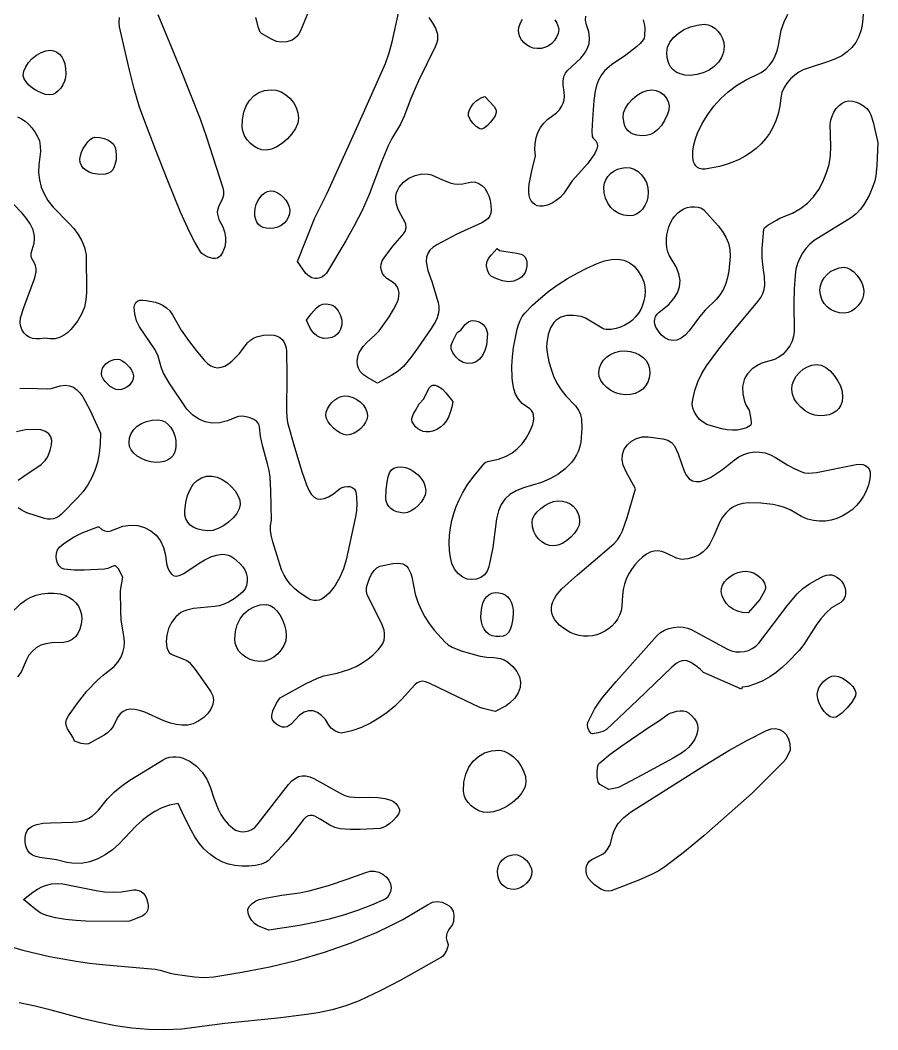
# Model space of a CAD drawing. Header units: centimetres. Extents: x 0 to 18.3, y -0.9 to 30.1.
# Drawn here: x 7.19 to 13.04, y -0.91 to 5.98 of the extents above; entities that cross this region are included whole.
import ezdxf

# ---------------------------------------------------------------- set-up
doc = ezdxf.new("R2010")
doc.units = ezdxf.units.CM
doc.layers.add('CUT', color=7, linetype='Continuous')

msp = doc.modelspace()

# ---------------------------------------------------------------- linework, layer by layer
at = {"layer": 'CUT'}
for points in [[(9.275981, 6.324797), (9.103959, 5.905842), (9.092717, 5.883796), (9.079198, 5.866183), (9.063844, 5.852542), (9.047096, 5.842413), (9.011185, 5.830844), (8.974997, 5.827788), (8.940155, 5.833669), (8.905252, 5.848536), (8.837244, 5.888247), (8.828433, 5.896905), (8.817129, 5.924789), (8.799357, 5.996446)], [(8.132257, 6.016101), (8.283893, 5.648557), (8.419453, 5.304203), (8.461632, 5.187796), (8.575037, 4.833803), (8.578965, 4.810763), (8.578068, 4.78553), (8.572575, 4.761076), (8.543723, 4.70509), (8.536424, 4.671479), (8.537245, 4.654583), (8.547995, 4.619177), (8.573713, 4.568287), (8.585368, 4.533615), (8.592138, 4.497886), (8.593201, 4.462912), (8.587499, 4.431185), (8.575079, 4.398428), (8.557669, 4.371014), (8.547634, 4.361302), (8.537, 4.355315), (8.524037, 4.352821), (8.508777, 4.353268), (8.475187, 4.361563), (8.443887, 4.37735), (8.431488, 4.387161), (8.422533, 4.397776), (8.384152, 4.463032), (8.34937, 4.530624), (8.286867, 4.669513), (8.200106, 4.881871), (8.115936, 5.095334), (8.028856, 5.323758), (8.007313, 5.385823), (7.97069, 5.51062), (7.938628, 5.636782), (7.870516, 5.932283), (7.866801, 5.963859), (7.870192, 5.996045)], [(9.977702, 5.99547), (10.002325, 5.961096), (10.023924, 5.92248), (10.036469, 5.883126), (10.038396, 5.86271), (10.036919, 5.841556), (10.031658, 5.81948), (10.022232, 5.796296), (9.908208, 5.563219), (9.855653, 5.444962), (9.810233, 5.324342), (9.786282, 5.269266), (9.726735, 5.171292), (9.700413, 5.121144), (9.655566, 5.011039), (9.570861, 4.788684), (9.523579, 4.679853), (9.470586, 4.575313), (9.413289, 4.472805), (9.281893, 4.252538), (9.267979, 4.2381), (9.252572, 4.227069), (9.235962, 4.219677), (9.218437, 4.216157), (9.200289, 4.21674), (9.181806, 4.22166), (9.163279, 4.231147), (9.139902, 4.251473), (9.083171, 4.332494), (9.201446, 4.629053), (9.285649, 4.797452), (9.486253, 5.238736), (9.681999, 5.682111), (9.708528, 5.754534), (9.729309, 5.829441), (9.772391, 6.024791)], [(11.440127, 5.980221), (11.447329, 5.95356), (11.451065, 5.926081), (11.449437, 5.869354), (11.446059, 5.856422), (11.439512, 5.843649), (11.419356, 5.818893), (11.393866, 5.795727), (11.320218, 5.739802), (11.222902, 5.672395), (11.178671, 5.634265), (11.154574, 5.604583), (11.135172, 5.569514), (11.120647, 5.531593), (11.11118, 5.493359), (11.102126, 5.430099), (11.093412, 5.301889), (11.089347, 5.22011), (11.092366, 5.185361), (11.099153, 5.173735), (11.115891, 5.154967), (11.124801, 5.136583), (11.127249, 5.11868), (11.124603, 5.101358), (11.109495, 5.06884), (11.059684, 4.998237), (10.954794, 4.881457), (10.896037, 4.793975), (10.873236, 4.768543), (10.847505, 4.747791), (10.818646, 4.729698), (10.788043, 4.716116), (10.757086, 4.708898), (10.7362, 4.708741), (10.717576, 4.71288), (10.701316, 4.720883), (10.687525, 4.732317), (10.676309, 4.74675), (10.66777, 4.763749), (10.662013, 4.782883), (10.659143, 4.803718), (10.659439, 4.831765), (10.662969, 4.860048), (10.681037, 4.950767), (10.704779, 5.053134), (10.70142, 5.095706), (10.70317, 5.136482), (10.710046, 5.175181), (10.722064, 5.211522), (10.739243, 5.245224), (10.761597, 5.276007), (10.789145, 5.303588), (10.848045, 5.346677), (10.868569, 5.366974), (10.883909, 5.38853), (10.894498, 5.411293), (10.90077, 5.435215), (10.903161, 5.460243), (10.902104, 5.486329), (10.894658, 5.537082), (10.894211, 5.55899), (10.896679, 5.579318), (10.902046, 5.598242), (10.910298, 5.615935), (10.92142, 5.632572), (11.014664, 5.719827), (11.039622, 5.749952), (11.058772, 5.782268), (11.070895, 5.817472), (11.074767, 5.856257), (11.069167, 5.899318), (11.052874, 5.947349), (11.045619, 5.977132), (11.048611, 6.006481)], [(12.940588, 6.045307), (12.935351, 5.963176), (12.925533, 5.91188), (12.910148, 5.866326), (12.889226, 5.826213), (12.862797, 5.79124), (12.830893, 5.761107), (12.793543, 5.735512), (12.750778, 5.714157), (12.703076, 5.69602), (12.556535, 5.6495), (12.529795, 5.638266), (12.501242, 5.622586), (12.47241, 5.60268), (12.444835, 5.578772), (12.42005, 5.551084), (12.399591, 5.519839), (12.384993, 5.485259), (12.37779, 5.447567), (12.371012, 5.391905), (12.359647, 5.340008), (12.343952, 5.291792), (12.324184, 5.247176), (12.300602, 5.206075), (12.273462, 5.168408), (12.243023, 5.134091), (12.209542, 5.103041), (12.173276, 5.075176), (12.134483, 5.050413), (12.09342, 5.028669), (12.050345, 5.009862), (12.005515, 4.993907), (11.959188, 4.980723), (11.863073, 4.962336), (11.842023, 4.961768), (11.824243, 4.965723), (11.809574, 4.973468), (11.797857, 4.984273), (11.788932, 4.997405), (11.782639, 5.012134), (11.777314, 5.043451), (11.778644, 5.085075), (11.784633, 5.127165), (11.795098, 5.168377), (11.809857, 5.207371), (11.842509, 5.272816), (11.879763, 5.334008), (11.921697, 5.390756), (11.968391, 5.442868), (12.019921, 5.490152), (12.076366, 5.532418), (12.137805, 5.569474), (12.242916, 5.620717), (12.275136, 5.644148), (12.301587, 5.671101), (12.322881, 5.701258), (12.339629, 5.734301), (12.352443, 5.769911), (12.361933, 5.80777), (12.380957, 5.910392), (12.399616, 5.967776), (12.424807, 6.019799)], [(10.836966, 5.979628), (10.851808, 5.957469), (10.861133, 5.93536), (10.863689, 5.914508), (10.859039, 5.887279), (10.849078, 5.861921), (10.834503, 5.839055), (10.816013, 5.819302), (10.794306, 5.803284), (10.77008, 5.791623), (10.744034, 5.784939), (10.716866, 5.783855), (10.690711, 5.788089), (10.666469, 5.796683), (10.644651, 5.809125), (10.625765, 5.824907), (10.610321, 5.843517), (10.598829, 5.864445), (10.591797, 5.887181), (10.589737, 5.911214), (10.593505, 5.936001), (10.602964, 5.96065), (10.617127, 5.984149)], [(7.174987, 5.318096), (7.201083, 5.305211), (7.226117, 5.288622), (7.249897, 5.268343), (7.272231, 5.244388), (7.292927, 5.216772), (7.311794, 5.185508), (7.323989, 5.154266), (7.330241, 5.119194), (7.331141, 5.083014), (7.319819, 4.992268), (7.318779, 4.939051), (7.324302, 4.888463), (7.33653, 4.840166), (7.355604, 4.793824), (7.381667, 4.7491), (7.414859, 4.705657), (7.525362, 4.593989), (7.558313, 4.556745), (7.58797, 4.516981), (7.612896, 4.474136), (7.631655, 4.427649), (7.642811, 4.37696), (7.645718, 4.120216), (7.641039, 4.070556), (7.630451, 4.021484), (7.611975, 3.973165), (7.583632, 3.925759), (7.538514, 3.869431), (7.514598, 3.846255), (7.488991, 3.827408), (7.461104, 3.813644), (7.430347, 3.805713), (7.396131, 3.804369), (7.357865, 3.810365), (7.329028, 3.805415), (7.302145, 3.804343), (7.277452, 3.807451), (7.255185, 3.815039), (7.235579, 3.827411), (7.21887, 3.844868), (7.205294, 3.867711), (7.195087, 3.896242), (7.192313, 3.912901), (7.1946, 3.948125), (7.21726, 4.018582), (7.291976, 4.220477), (7.3008, 4.262105), (7.300894, 4.282916), (7.297109, 4.303813), (7.288691, 4.324859), (7.269444, 4.35781), (7.267354, 4.37274), (7.268315, 4.388375), (7.288033, 4.456469), (7.290683, 4.481431), (7.290145, 4.505093), (7.280662, 4.548977), (7.261888, 4.589047), (7.236125, 4.626228), (7.205677, 4.661446), (6.945265, 4.930042)], [(7.189711, 3.466376), (7.236353, 3.469218), (7.381193, 3.464276), (7.405216, 3.466012), (7.464913, 3.48513), (7.498607, 3.489158), (7.52861, 3.485252), (7.555303, 3.474366), (7.579069, 3.457448), (7.600291, 3.43545), (7.619349, 3.409323), (7.636628, 3.380017), (7.669337, 3.316211), (7.741105, 3.160532), (7.738841, 3.088238), (7.731457, 3.022236), (7.71907, 2.961876), (7.701797, 2.90651), (7.679756, 2.85549), (7.653064, 2.808167), (7.621838, 2.763891), (7.586195, 2.722016), (7.475727, 2.608311), (7.457876, 2.594689), (7.439142, 2.584567), (7.419653, 2.577915), (7.399533, 2.574702), (7.378909, 2.574898), (7.357907, 2.578471), (7.237251, 2.619091), (7.206013, 2.633134), (7.178415, 2.651475)], [(7.179364, 2.840209), (7.216752, 2.869241), (7.335737, 2.948681), (7.364058, 2.974834), (7.3756, 2.990335), (7.384047, 3.006825), (7.39777, 3.045932), (7.406178, 3.080801), (7.408259, 3.111188), (7.402998, 3.136847), (7.389382, 3.157534), (7.366396, 3.173005), (7.333028, 3.183014), (7.288262, 3.187316), (7.228533, 3.183165), (7.168522, 3.170355)], [(7.121658, 1.927079), (7.195122, 1.997509), (7.229131, 2.022332), (7.264761, 2.041877), (7.302, 2.056265), (7.340836, 2.065618), (7.38126, 2.070055), (7.42326, 2.069697), (7.466824, 2.064665), (7.497095, 2.056715), (7.525169, 2.043629), (7.550419, 2.026104), (7.572222, 2.004833), (7.589952, 1.980515), (7.602983, 1.953843), (7.61069, 1.925515), (7.612448, 1.896226), (7.608302, 1.857916), (7.599731, 1.824282), (7.586666, 1.795515), (7.569038, 1.77181), (7.546776, 1.753361), (7.519813, 1.740361), (7.488078, 1.733004), (7.407598, 1.730848), (7.368269, 1.725262), (7.333333, 1.714402), (7.302609, 1.697944), (7.275917, 1.675564), (7.253075, 1.646939), (7.233902, 1.611746), (7.200736, 1.530571), (7.175778, 1.499824)], [(7.030936, -0.312421), (7.211424, -0.364744), (7.392709, -0.407515), (7.574698, -0.44064), (7.666193, -0.453457), (7.777638, -0.465524), (8.112895, -0.494715), (8.147089, -0.501402), (8.214697, -0.52209), (8.248902, -0.529048), (8.381335, -0.545994), (8.447345, -0.55002), (8.512188, -0.546128), (8.704695, -0.515613), (8.895039, -0.478323), (9.082841, -0.433235), (9.26772, -0.379331), (9.449296, -0.315588), (9.62719, -0.240986), (9.714637, -0.199295), (9.80102, -0.154505), (9.886294, -0.106491), (9.970409, -0.055124), (10.004477, -0.038208), (10.036422, -0.032568), (10.068334, -0.03754), (10.102307, -0.052464), (10.117766, -0.062581), (10.129557, -0.073676), (10.143852, -0.098562), (10.148625, -0.126656), (10.146062, -0.168656), (10.140747, -0.190494), (10.114987, -0.224752), (10.101183, -0.250988), (10.097848, -0.265243), (10.097461, -0.280727), (10.100448, -0.297794), (10.109252, -0.326653), (10.108284, -0.338951), (10.099155, -0.367144), (10.083383, -0.393914), (10.07411, -0.404435), (10.064501, -0.411801), (9.787307, -0.568244), (9.646671, -0.642391), (9.503436, -0.710733), (9.41385, -0.744957), (9.320401, -0.771079), (9.22488, -0.790868), (9.129081, -0.806088), (8.949319, -0.827798), (8.588771, -0.863868), (8.294216, -0.902323), (8.1801, -0.907765), (8.067006, -0.905307), (7.954768, -0.895755), (7.84322, -0.879912), (7.732197, -0.858582), (7.621531, -0.832569), (7.403896, -0.772956), (7.296152, -0.745955), (7.18706, -0.72305)]]:
    msp.add_lwpolyline(points, dxfattribs=at)
for points in [[(11.80839, 5.945101), (11.856196, 5.949883), (11.881398, 5.946752), (11.905716, 5.937377), (11.928415, 5.922588), (11.948758, 5.903217), (11.966012, 5.880095), (11.979439, 5.854054), (11.988306, 5.825924), (11.991876, 5.796536), (11.987605, 5.75966), (11.973898, 5.724326), (11.951964, 5.691552), (11.923011, 5.662359), (11.888246, 5.637767), (11.848879, 5.618794), (11.806118, 5.606462), (11.76117, 5.601789), (11.724535, 5.603934), (11.692498, 5.611181), (11.665124, 5.623468), (11.642481, 5.640728), (11.624635, 5.662898), (11.611651, 5.689912), (11.603597, 5.721707), (11.600538, 5.758217), (11.605898, 5.793293), (11.621928, 5.827495), (11.647093, 5.859672), (11.679857, 5.888672), (11.718685, 5.913345), (11.762041, 5.932538)], [(7.219278, 5.578714), (7.214194, 5.599495), (7.218343, 5.62948), (7.230954, 5.659896), (7.250513, 5.68933), (7.275508, 5.716372), (7.304424, 5.739609), (7.335749, 5.757631), (7.367968, 5.769025), (7.399568, 5.772381), (7.422622, 5.768865), (7.443123, 5.760266), (7.460913, 5.746824), (7.475832, 5.728781), (7.487721, 5.706376), (7.496421, 5.679849), (7.501772, 5.649442), (7.503614, 5.615395), (7.501146, 5.588204), (7.494137, 5.561701), (7.483264, 5.536799), (7.469205, 5.514411), (7.452634, 5.495449), (7.434228, 5.480827), (7.414664, 5.471457), (7.394618, 5.468253), (7.366097, 5.471916), (7.335995, 5.481609), (7.305955, 5.496139), (7.27762, 5.514309), (7.252634, 5.534925), (7.232639, 5.556792)], [(8.722902, 5.18843), (8.71184, 5.21697), (8.707224, 5.246505), (8.708949, 5.301444), (8.717987, 5.350911), (8.733942, 5.394385), (8.756417, 5.431347), (8.785016, 5.461278), (8.819342, 5.483659), (8.858998, 5.497969), (8.903589, 5.503689), (8.937992, 5.500159), (8.971431, 5.488472), (9.002824, 5.469748), (9.031086, 5.445107), (9.055137, 5.415667), (9.073893, 5.382547), (9.086271, 5.346867), (9.091189, 5.309746), (9.085908, 5.276102), (9.070052, 5.240125), (9.045706, 5.203877), (9.014958, 5.169422), (8.979893, 5.138821), (8.942598, 5.114136), (8.905159, 5.097431), (8.869663, 5.090767), (8.84054, 5.093581), (8.811973, 5.103034), (8.784944, 5.118186), (8.760435, 5.138097), (8.739427, 5.161825)], [(10.259494, 5.299759), (10.249481, 5.325608), (10.249293, 5.345909), (10.255272, 5.366888), (10.266357, 5.387656), (10.281488, 5.407321), (10.299604, 5.424993), (10.319643, 5.439782), (10.340545, 5.450798), (10.361249, 5.457148), (10.423866, 5.389772), (10.437198, 5.364704), (10.437511, 5.347249), (10.429637, 5.325769), (10.415645, 5.302472), (10.397601, 5.279563), (10.377574, 5.25925), (10.357631, 5.243739), (10.339839, 5.235238), (10.326267, 5.235953), (10.301204, 5.252992), (10.277841, 5.274907)], [(11.429695, 5.18892), (11.396686, 5.192748), (11.372267, 5.199706), (11.352376, 5.20994), (11.336556, 5.223007), (11.324355, 5.238466), (11.315317, 5.255874), (11.308987, 5.274789), (11.302633, 5.315374), (11.305967, 5.346679), (11.31915, 5.379018), (11.340274, 5.410763), (11.367433, 5.440288), (11.398716, 5.465966), (11.432217, 5.48617), (11.466027, 5.499274), (11.498238, 5.50365), (11.528832, 5.499192), (11.556045, 5.487697), (11.579127, 5.470328), (11.597328, 5.448247), (11.609899, 5.422617), (11.616089, 5.394601), (11.615149, 5.36536), (11.606329, 5.336058), (11.585555, 5.294666), (11.563621, 5.260478), (11.540332, 5.233246), (11.51549, 5.212722), (11.488901, 5.198659), (11.460368, 5.190807)], [(12.860654, 4.632391), (12.605283, 4.474917), (12.575714, 4.450086), (12.549308, 4.421523), (12.526348, 4.389722), (12.507114, 4.355178), (12.491889, 4.318386), (12.480955, 4.279842), (12.474592, 4.240039), (12.468288, 4.144068), (12.466731, 4.04762), (12.468467, 3.854363), (12.464831, 3.822069), (12.454476, 3.78931), (12.438366, 3.757349), (12.417463, 3.72745), (12.392732, 3.700875), (12.365135, 3.678887), (12.335636, 3.662751), (12.249459, 3.639053), (12.224883, 3.628333), (12.182693, 3.600814), (12.150283, 3.566105), (12.137932, 3.546397), (12.128249, 3.525303), (12.11719, 3.479506), (12.117702, 3.42981), (12.130383, 3.377315), (12.141473, 3.350359), (12.15804, 3.326157), (12.16117, 3.317788), (12.173663, 3.256158), (12.176078, 3.229061), (12.17444, 3.219145), (12.170185, 3.212682), (12.143935, 3.197602), (12.113038, 3.187883), (12.080078, 3.182827), (12.047639, 3.181733), (12.011206, 3.184984), (11.974824, 3.192078), (11.902553, 3.210947), (11.874189, 3.221163), (11.847822, 3.236294), (11.824269, 3.255635), (11.804346, 3.278483), (11.788868, 3.304135), (11.778651, 3.331885), (11.774511, 3.361032), (11.777263, 3.390871), (11.792526, 3.451386), (11.812772, 3.511325), (11.838631, 3.568544), (11.870734, 3.620901), (11.954753, 3.733257), (12.042102, 3.84323), (12.221993, 4.059156), (12.241844, 4.086648), (12.255637, 4.114259), (12.264186, 4.142145), (12.268308, 4.170465), (12.266531, 4.229033), (12.256829, 4.291219), (12.250475, 4.355246), (12.251571, 4.420598), (12.261982, 4.552121), (12.266452, 4.561997), (12.289513, 4.580611), (12.347851, 4.61516), (12.371317, 4.627005), (12.457805, 4.661166), (12.512565, 4.692604), (12.560222, 4.730249), (12.601183, 4.773593), (12.635857, 4.822126), (12.664652, 4.87534), (12.687975, 4.932725), (12.706234, 4.993771), (12.716664, 5.054446), (12.719646, 5.11714), (12.713594, 5.269561), (12.718372, 5.296899), (12.727198, 5.324316), (12.739709, 5.350689), (12.755543, 5.374891), (12.774336, 5.395798), (12.795725, 5.412286), (12.819347, 5.423229), (12.841745, 5.426967), (12.866586, 5.425383), (12.892538, 5.418982), (12.918272, 5.408268), (12.942456, 5.393746), (12.963761, 5.375921), (12.980854, 5.355297), (12.992405, 5.332379), (13.007605, 5.282416), (13.019533, 5.232876), (13.038785, 5.143129), (13.031433, 4.98672), (13.024557, 4.916049), (13.017783, 4.882767), (13.007821, 4.850919), (12.978958, 4.782155), (12.94178, 4.716558), (12.918677, 4.686132), (12.891821, 4.657918)], [(7.602451, 5.007368), (7.600062, 5.029829), (7.603186, 5.052862), (7.61108, 5.077655), (7.62273, 5.102716), (7.65325, 5.147679), (7.670096, 5.164598), (7.686649, 5.175819), (7.701897, 5.179852), (7.736245, 5.177783), (7.766066, 5.171897), (7.791326, 5.162222), (7.811992, 5.148786), (7.828031, 5.131617), (7.83941, 5.110741), (7.846095, 5.086188), (7.848053, 5.057985), (7.846185, 5.02659), (7.841493, 4.999521), (7.833949, 4.976736), (7.823524, 4.958197), (7.810187, 4.943862), (7.793912, 4.933692), (7.774667, 4.927645), (7.752426, 4.925684), (7.719058, 4.927663), (7.689116, 4.933253), (7.662932, 4.942224), (7.64084, 4.954349), (7.623173, 4.9694), (7.610265, 4.987149)], [(11.173707, 4.800848), (11.171502, 4.840523), (11.175442, 4.865908), (11.184937, 4.890026), (11.199293, 4.912254), (11.217818, 4.931971), (11.239817, 4.948557), (11.264598, 4.961391), (11.291467, 4.96985), (11.319731, 4.973314), (11.350252, 4.970487), (11.378956, 4.960868), (11.405144, 4.945225), (11.428118, 4.924328), (11.447179, 4.898947), (11.461629, 4.869848), (11.470769, 4.837803), (11.4739, 4.803579), (11.471204, 4.771033), (11.463649, 4.740832), (11.451738, 4.713595), (11.435974, 4.689944), (11.416857, 4.670499), (11.39489, 4.655879), (11.370575, 4.646705), (11.344414, 4.643598), (11.308148, 4.647737), (11.274709, 4.659275), (11.244777, 4.677437), (11.219031, 4.701449), (11.198151, 4.730537), (11.182817, 4.763928)], [(9.638988, 3.859249), (9.707438, 3.955061), (9.73792, 4.005212), (9.763921, 4.057257), (9.77109, 4.077254), (9.775078, 4.097531), (9.77555, 4.117703), (9.772169, 4.137384), (9.764599, 4.15619), (9.752504, 4.173734), (9.735548, 4.189631), (9.692363, 4.216837), (9.675587, 4.232885), (9.663223, 4.251146), (9.655434, 4.271124), (9.652376, 4.292325), (9.654212, 4.314253), (9.661099, 4.336411), (9.673197, 4.358307), (9.732868, 4.435992), (9.797428, 4.510092), (9.816217, 4.536191), (9.824431, 4.561891), (9.821207, 4.589121), (9.769597, 4.68645), (9.75774, 4.722231), (9.752666, 4.757902), (9.753876, 4.779939), (9.758592, 4.801128), (9.766504, 4.821298), (9.777297, 4.84028), (9.806283, 4.874001), (9.843051, 4.900933), (9.885103, 4.919719), (9.929941, 4.929001), (9.975068, 4.927423), (9.996958, 4.922136), (10.070874, 4.888063), (10.124267, 4.868441), (10.152013, 4.862661), (10.180919, 4.86053), (10.211328, 4.862768), (10.270756, 4.874938), (10.296212, 4.872893), (10.319651, 4.864569), (10.340767, 4.850571), (10.359255, 4.831501), (10.374812, 4.807965), (10.387133, 4.780567), (10.395912, 4.74991), (10.402204, 4.71512), (10.40441, 4.686319), (10.402145, 4.662493), (10.395025, 4.642626), (10.382669, 4.625706), (10.364692, 4.610717), (10.34071, 4.596645), (10.16999, 4.517544), (10.032985, 4.445797), (10.006043, 4.428122), (9.985586, 4.408454), (9.971383, 4.386503), (9.963201, 4.361978), (9.960807, 4.33459), (9.96397, 4.304049), (9.972456, 4.270066), (9.999217, 4.194886), (10.042957, 4.051882), (10.04706, 4.024303), (10.046814, 3.997708), (10.042622, 3.971968), (10.034891, 3.946956), (10.024023, 3.922541), (9.994496, 3.874994), (9.902979, 3.742332), (9.855877, 3.67725), (9.804925, 3.615647), (9.768384, 3.583502), (9.725235, 3.556226), (9.629579, 3.502368), (9.561436, 3.540696), (9.532171, 3.559901), (9.51016, 3.583033), (9.498975, 3.603811), (9.492315, 3.625282), (9.489868, 3.647151), (9.491322, 3.669122), (9.496367, 3.690899), (9.504691, 3.712189), (9.529932, 3.752122), (9.556126, 3.779824), (9.613622, 3.831082)], [(8.879384, 4.809927), (8.899763, 4.813706), (8.921433, 4.811029), (8.943642, 4.802369), (8.965349, 4.788772), (8.985512, 4.771282), (9.003089, 4.750942), (9.017038, 4.728798), (9.026318, 4.705894), (9.029886, 4.683274), (9.027709, 4.656588), (9.020516, 4.63233), (9.008684, 4.610848), (8.992591, 4.59249), (8.972616, 4.577605), (8.949135, 4.566541), (8.922528, 4.559647), (8.893172, 4.55727), (8.869642, 4.559032), (8.849122, 4.564287), (8.831663, 4.57298), (8.817314, 4.585059), (8.806125, 4.60047), (8.798145, 4.61916), (8.793424, 4.641075), (8.792011, 4.666163), (8.794594, 4.693824), (8.801424, 4.720408), (8.811931, 4.745135), (8.825549, 4.767229), (8.841709, 4.78591), (8.859844, 4.800402)], [(11.669323, 3.796283), (11.641324, 3.792528), (11.613822, 3.797363), (11.587232, 3.810764), (11.561972, 3.832708), (11.538458, 3.86317), (11.526729, 3.884148), (11.519559, 3.903833), (11.516844, 3.922349), (11.518477, 3.93982), (11.524355, 3.956369), (11.534371, 3.972119), (11.54842, 3.987195), (11.613492, 4.039867), (11.649394, 4.07883), (11.674174, 4.118915), (11.687903, 4.160428), (11.690651, 4.203674), (11.68249, 4.248959), (11.663492, 4.29659), (11.619346, 4.371846), (11.608702, 4.398489), (11.601639, 4.426369), (11.598004, 4.455053), (11.59764, 4.48411), (11.600395, 4.513106), (11.614642, 4.569187), (11.625826, 4.595407), (11.63951, 4.619837), (11.655541, 4.642044), (11.673764, 4.661596), (11.694025, 4.678061), (11.716169, 4.691005), (11.740042, 4.699997), (11.76549, 4.704604), (11.789347, 4.705106), (11.814456, 4.702326), (11.837195, 4.695561), (11.853944, 4.684107), (11.951664, 4.574319), (11.979974, 4.536523), (12.003636, 4.497345), (12.021141, 4.456317), (12.03098, 4.41297), (12.031644, 4.366834), (12.023826, 4.268258), (12.01533, 4.223615), (12.002983, 4.181867), (11.98619, 4.142863), (11.964357, 4.106452), (11.936891, 4.072484), (11.861242, 4.000406), (11.823466, 3.954919), (11.752137, 3.859329), (11.725146, 3.82966), (11.697403, 3.808653)], [(10.609164, 4.225362), (10.592905, 4.213287), (10.557352, 4.197454), (10.520829, 4.193738), (10.481075, 4.199916), (10.441331, 4.213059), (10.404843, 4.230244), (10.389186, 4.246553), (10.377621, 4.272591), (10.371738, 4.301825), (10.37313, 4.327724), (10.384455, 4.352634), (10.402696, 4.375803), (10.444478, 4.420808), (10.461195, 4.407358), (10.578073, 4.38869), (10.608435, 4.381467), (10.621529, 4.374375), (10.632504, 4.36364), (10.640814, 4.348269), (10.645915, 4.32727), (10.646952, 4.301354), (10.643061, 4.278203), (10.634977, 4.257821), (10.623433, 4.240207)], [(11.014886, 3.100347), (11.008462, 3.069565), (10.998683, 3.040355), (10.985814, 3.012724), (10.970122, 2.986682), (10.951873, 2.962237), (10.908766, 2.918174), (10.858621, 2.880603), (10.803567, 2.849594), (10.745731, 2.825216), (10.62486, 2.789676), (10.573166, 2.768788), (10.531165, 2.74367), (10.497863, 2.713119), (10.472266, 2.67593), (10.45338, 2.630898), (10.44021, 2.57682), (10.413919, 2.380761), (10.387892, 2.250194), (10.376237, 2.219276), (10.357252, 2.19461), (10.33257, 2.17661), (10.30382, 2.165687), (10.272635, 2.162255), (10.240646, 2.166726), (10.209484, 2.179514), (10.180781, 2.20103), (10.153598, 2.234414), (10.135697, 2.272037), (10.125087, 2.314276), (10.119772, 2.361512), (10.118192, 2.414251), (10.120481, 2.465744), (10.126486, 2.516068), (10.136053, 2.565296), (10.149029, 2.613503), (10.16526, 2.660764), (10.184592, 2.707155), (10.206873, 2.752749), (10.239732, 2.806969), (10.277826, 2.858445), (10.359188, 2.958321), (10.367013, 2.963955), (10.377936, 2.967208), (10.453957, 2.983779), (10.50098, 3.002001), (10.543282, 3.025567), (10.580943, 3.054405), (10.614042, 3.088442), (10.642659, 3.127607), (10.666874, 3.171826), (10.686766, 3.221028), (10.694801, 3.255763), (10.692938, 3.287369), (10.687728, 3.30173), (10.679362, 3.314986), (10.667612, 3.327029), (10.615666, 3.364184), (10.58858, 3.3944), (10.569558, 3.427734), (10.55716, 3.46352), (10.549949, 3.501093), (10.546487, 3.539789), (10.545059, 3.617886), (10.547956, 3.681414), (10.556335, 3.745027), (10.581337, 3.871437), (10.589197, 3.9006), (10.600549, 3.929431), (10.615264, 3.956424), (10.633216, 3.980076), (10.686066, 4.034651), (10.741657, 4.085347), (10.799856, 4.132352), (10.860531, 4.17585), (10.92355, 4.216028), (10.988781, 4.253072), (11.05609, 4.287168), (11.125345, 4.318501), (11.176004, 4.336646), (11.223385, 4.346367), (11.267335, 4.347622), (11.307702, 4.340367), (11.344333, 4.324562), (11.377076, 4.300163), (11.405778, 4.267129), (11.430285, 4.225416), (11.443189, 4.192747), (11.450664, 4.15994), (11.453162, 4.127334), (11.451136, 4.095264), (11.445038, 4.064069), (11.435322, 4.034085), (11.422441, 4.005651), (11.406845, 3.979102), (11.388319, 3.954656), (11.36663, 3.932621), (11.342092, 3.913297), (11.315023, 3.896979), (11.285737, 3.883969), (11.254551, 3.874562), (11.221778, 3.869058), (11.187736, 3.867756), (11.174138, 3.870927), (11.160645, 3.878165), (11.047177, 3.945284), (11.016907, 3.956236), (10.96465, 3.96494), (10.918285, 3.96347), (10.878128, 3.95191), (10.844492, 3.930342), (10.830218, 3.915832), (10.806955, 3.879409), (10.791002, 3.833186), (10.782673, 3.777248), (10.781466, 3.745661), (10.787586, 3.697065), (10.797425, 3.647609), (10.811256, 3.598089), (10.829355, 3.549299), (10.851994, 3.502036), (10.879447, 3.457095), (10.911989, 3.415271), (10.978681, 3.34773), (10.998692, 3.317896), (11.011414, 3.287823), (11.018333, 3.257478), (11.020704, 3.195834)], [(12.775128, 4.288621), (12.806861, 4.292966), (12.828908, 4.289532), (12.851787, 4.278657), (12.874384, 4.261659), (12.895583, 4.239855), (12.914269, 4.214561), (12.929326, 4.187095), (12.93964, 4.158774), (12.944095, 4.130913), (12.941861, 4.104659), (12.933611, 4.078299), (12.920313, 4.05294), (12.902938, 4.029691), (12.882453, 4.009658), (12.859828, 3.99395), (12.836031, 3.983673), (12.812031, 3.979935), (12.777369, 3.982807), (12.745605, 3.991406), (12.717243, 4.00526), (12.692789, 4.023898), (12.672746, 4.046849), (12.657619, 4.073641), (12.647912, 4.103803), (12.644131, 4.136863), (12.647172, 4.165876), (12.656845, 4.193795), (12.672304, 4.219808), (12.692706, 4.243107), (12.717207, 4.262882), (12.744962, 4.278323)], [(8.707088, 3.277256), (8.681884, 3.275924), (8.66035, 3.269155), (8.605139, 3.245713), (8.552329, 3.232745), (8.502077, 3.23024), (8.45454, 3.238182), (8.409875, 3.256559), (8.368239, 3.285356), (8.329788, 3.324562), (8.207908, 3.504027), (8.170486, 3.57042), (8.156597, 3.604542), (8.133227, 3.687022), (8.112335, 3.730082), (8.006864, 3.886209), (7.986865, 3.928349), (7.974153, 3.974587), (7.970648, 4.021634), (7.973861, 4.039005), (7.980865, 4.052369), (7.992018, 4.061797), (8.007682, 4.067359), (8.028217, 4.069126), (8.053981, 4.067169), (8.113944, 4.055032), (8.14135, 4.045336), (8.166948, 4.032475), (8.190669, 4.015887), (8.212445, 3.995012), (8.232207, 3.969289), (8.291271, 3.864293), (8.339728, 3.793762), (8.39271, 3.725892), (8.447673, 3.660014), (8.470095, 3.637089), (8.492847, 3.620833), (8.515964, 3.611089), (8.539482, 3.607704), (8.563438, 3.610524), (8.587866, 3.619392), (8.612802, 3.634154), (8.638282, 3.654656), (8.685624, 3.701957), (8.743138, 3.776856), (8.761893, 3.794611), (8.782293, 3.808405), (8.804084, 3.818662), (8.850823, 3.830266), (8.900073, 3.83282), (8.923558, 3.830269), (8.944476, 3.823698), (8.962698, 3.813477), (8.978098, 3.79998), (8.990547, 3.783578), (8.999919, 3.764645), (9.006085, 3.743551), (9.008917, 3.72067), (9.011303, 3.555864), (9.008287, 3.311659), (9.009492, 3.272464), (9.015366, 3.234413), (9.061895, 3.066314), (9.113156, 2.899384), (9.144691, 2.809649), (9.160452, 2.773158), (9.177368, 2.745194), (9.195882, 2.725609), (9.216436, 2.714256), (9.239474, 2.710986), (9.265438, 2.715652), (9.294772, 2.728104), (9.327918, 2.748197), (9.367744, 2.779213), (9.381959, 2.787431), (9.403676, 2.795436), (9.423493, 2.798754), (9.441125, 2.79748), (9.456286, 2.791708), (9.468691, 2.781531), (9.478055, 2.767043), (9.484094, 2.748338), (9.486521, 2.725509), (9.486763, 2.680339), (9.484867, 2.634919), (9.479746, 2.590032), (9.414352, 2.297727), (9.395989, 2.236983), (9.371912, 2.178196), (9.340138, 2.122056), (9.298685, 2.069255), (9.265224, 2.03985), (9.24786, 2.029822), (9.230136, 2.023163), (9.212098, 2.020063), (9.193794, 2.02071), (9.17527, 2.025295), (9.156573, 2.034007), (9.091619, 2.077453), (9.062488, 2.102326), (9.035971, 2.129634), (9.012355, 2.159634), (8.991928, 2.192577), (8.974977, 2.228717), (8.914045, 2.42002), (8.905263, 2.45729), (8.900125, 2.494476), (8.899822, 2.531668), (8.905545, 2.568955), (8.901996, 2.768032), (8.89605, 2.862162), (8.889268, 2.907615), (8.878892, 2.951895), (8.844237, 3.076818), (8.831383, 3.13987), (8.824534, 3.205026), (8.818878, 3.223581), (8.805015, 3.240339), (8.784925, 3.254692), (8.760588, 3.266034), (8.733982, 3.273757)], [(9.367142, 3.851917), (9.353985, 3.836096), (9.337293, 3.823203), (9.317044, 3.813819), (9.293219, 3.808524), (9.263326, 3.808019), (9.237783, 3.813663), (9.216024, 3.824646), (9.197481, 3.840162), (9.181587, 3.859401), (9.167773, 3.881556), (9.144118, 3.931382), (9.177473, 3.975232), (9.212727, 4.015971), (9.232947, 4.031239), (9.255899, 4.041007), (9.282335, 4.043702), (9.313009, 4.037749), (9.32541, 4.031718), (9.337562, 4.022216), (9.359661, 3.995695), (9.376387, 3.963981), (9.384818, 3.932864), (9.385601, 3.911139), (9.38293, 3.890019), (9.376784, 3.870085)], [(10.140951, 3.788318), (10.169481, 3.842763), (10.176761, 3.850894), (10.19769, 3.864024), (10.225087, 3.902315), (10.24959, 3.92177), (10.263679, 3.926977), (10.279072, 3.928899), (10.295827, 3.927334), (10.314003, 3.92208), (10.33339, 3.912806), (10.348921, 3.901422), (10.360867, 3.888235), (10.369499, 3.873552), (10.3779, 3.84093), (10.371822, 3.762665), (10.361275, 3.724458), (10.345384, 3.692127), (10.324885, 3.666408), (10.300517, 3.648037), (10.273014, 3.63775), (10.243115, 3.63628), (10.211556, 3.644365), (10.185464, 3.659751), (10.161494, 3.682403), (10.142384, 3.709157), (10.130871, 3.736849), (10.131298, 3.761396)], [(11.279649, 3.719693), (11.314726, 3.722053), (11.351473, 3.718611), (11.3848, 3.709885), (11.414207, 3.696322), (11.439188, 3.678367), (11.45924, 3.656467), (11.473859, 3.631066), (11.482543, 3.602611), (11.484786, 3.571547), (11.480682, 3.538886), (11.471062, 3.509516), (11.45632, 3.483797), (11.436855, 3.462086), (11.413063, 3.444742), (11.385341, 3.432121), (11.354084, 3.424583), (11.31969, 3.422485), (11.284316, 3.426556), (11.250456, 3.436705), (11.219149, 3.452055), (11.191435, 3.47173), (11.168352, 3.494856), (11.150942, 3.520555), (11.140242, 3.547953), (11.137292, 3.576172), (11.142051, 3.606563), (11.15308, 3.634544), (11.169732, 3.659582), (11.19136, 3.681148), (11.21732, 3.698709), (11.246966, 3.711734)], [(7.883736, 3.459743), (7.863612, 3.457494), (7.845762, 3.460271), (7.826633, 3.468233), (7.80733, 3.480345), (7.772612, 3.512886), (7.759404, 3.531247), (7.750433, 3.549622), (7.746803, 3.566978), (7.748474, 3.585866), (7.754525, 3.603823), (7.764447, 3.620382), (7.777733, 3.635077), (7.793874, 3.647439), (7.812363, 3.657003), (7.832692, 3.663302), (7.854353, 3.665867), (7.871269, 3.663263), (7.889257, 3.655338), (7.907332, 3.643105), (7.939797, 3.609766), (7.952216, 3.590684), (7.960777, 3.571345), (7.964495, 3.55276), (7.963155, 3.534741), (7.957522, 3.517455), (7.948131, 3.501407), (7.935521, 3.487105), (7.920227, 3.475056), (7.902786, 3.465766)], [(12.589707, 3.625822), (12.621834, 3.62983), (12.652667, 3.624459), (12.683821, 3.609116), (12.713885, 3.585581), (12.741446, 3.55563), (12.765096, 3.521042), (12.783423, 3.483594), (12.795015, 3.445066), (12.798464, 3.407233), (12.795009, 3.378228), (12.786589, 3.352633), (12.773386, 3.3306), (12.755585, 3.31228), (12.733371, 3.297823), (12.706927, 3.28738), (12.676437, 3.281103), (12.642087, 3.279142), (12.609018, 3.283668), (12.57584, 3.29593), (12.543933, 3.314622), (12.514682, 3.33844), (12.489466, 3.366076), (12.46967, 3.396227), (12.456673, 3.427586), (12.451859, 3.458848), (12.455411, 3.490731), (12.465966, 3.521569), (12.48255, 3.550383), (12.50419, 3.576195), (12.529911, 3.598025), (12.558742, 3.614894)], [(9.865355, 3.23936), (9.86281, 3.249051), (9.863591, 3.260627), (9.872513, 3.287591), (9.886873, 3.316566), (9.91324, 3.361197), (9.941865, 3.393263), (9.982371, 3.472268), (9.992973, 3.482391), (10.00586, 3.48822), (10.02155, 3.488656), (10.040556, 3.482601), (10.069067, 3.463289), (10.094203, 3.436705), (10.141987, 3.378181), (10.134764, 3.33832), (10.124894, 3.302702), (10.112318, 3.271283), (10.096979, 3.244019), (10.078817, 3.220862), (10.057774, 3.201769), (10.033791, 3.186695), (10.00681, 3.175593), (9.982371, 3.170089), (9.959775, 3.16947), (9.939067, 3.173218), (9.920289, 3.180816), (9.903486, 3.191747), (9.8887, 3.205492)], [(9.420115, 3.148177), (9.399487, 3.151263), (9.3764, 3.161181), (9.352452, 3.176455), (9.329243, 3.195607), (9.308372, 3.21716), (9.29144, 3.239638), (9.280045, 3.261563), (9.275787, 3.281457), (9.278709, 3.304376), (9.287219, 3.327569), (9.300356, 3.350018), (9.317163, 3.370705), (9.336682, 3.388611), (9.357953, 3.402717), (9.380019, 3.412007), (9.401921, 3.41546), (9.43149, 3.412675), (9.460139, 3.404302), (9.486936, 3.391134), (9.510949, 3.373959), (9.531244, 3.35357), (9.54689, 3.330756), (9.556955, 3.306308), (9.560504, 3.281016), (9.55709, 3.258793), (9.547568, 3.236217), (9.532974, 3.214268), (9.514341, 3.193925), (9.492704, 3.176165), (9.469098, 3.161968), (9.444557, 3.152312)], [(7.934955, 3.09541), (7.938607, 3.129311), (7.949353, 3.159938), (7.966688, 3.186891), (7.990106, 3.209772), (8.019103, 3.228184), (8.053173, 3.241729), (8.091812, 3.250008), (8.134513, 3.252623), (8.158879, 3.248763), (8.181664, 3.238102), (8.202329, 3.221431), (8.220334, 3.199544), (8.235141, 3.173232), (8.246208, 3.143287), (8.252998, 3.110503), (8.254971, 3.075671), (8.252084, 3.0502), (8.244554, 3.027444), (8.232685, 3.007658), (8.216782, 2.991095), (8.197149, 2.978011), (8.174092, 2.96866), (8.147916, 2.963295), (8.118925, 2.962172), (8.083615, 2.966176), (8.04992, 2.975173), (8.018793, 2.988472), (7.991183, 3.005387), (7.968044, 3.025227), (7.950325, 3.047303), (7.938979, 3.070927)], [(11.574092, 3.123241), (11.607766, 3.112673), (11.63337, 3.096938), (11.653376, 3.073935), (11.6783, 3.021208), (11.718356, 2.90258), (11.734566, 2.872775), (11.753446, 2.850885), (11.775273, 2.836894), (11.800323, 2.830786), (11.828873, 2.832545), (11.861202, 2.842156), (11.897585, 2.859602), (11.940096, 2.885507), (11.981018, 2.914368), (12.059479, 2.976919), (12.091321, 2.999512), (12.125197, 3.016443), (12.160573, 3.027651), (12.196917, 3.033076), (12.233695, 3.032657), (12.270373, 3.026333), (12.30642, 3.014045), (12.341301, 2.995732), (12.426049, 2.943968), (12.469487, 2.920144), (12.514056, 2.89901), (12.53903, 2.891467), (12.566218, 2.888368), (12.621026, 2.892199), (12.891595, 2.948094), (12.916401, 2.950406), (12.937762, 2.948002), (12.955532, 2.941148), (12.969567, 2.930107), (12.97972, 2.915145), (12.985848, 2.896525), (12.987804, 2.874512), (12.985443, 2.84937), (12.975752, 2.808429), (12.961286, 2.769428), (12.942438, 2.732705), (12.919602, 2.698596), (12.893175, 2.667438), (12.863549, 2.63957), (12.831119, 2.615328), (12.79628, 2.595049), (12.759426, 2.57907), (12.720951, 2.56773), (12.68125, 2.561364), (12.640717, 2.560311), (12.599747, 2.564907), (12.558734, 2.57549), (12.518072, 2.592396), (12.441482, 2.637724), (12.403273, 2.654376), (12.363807, 2.666603), (12.323362, 2.67509), (12.240652, 2.683584), (12.157373, 2.685335), (12.119934, 2.682389), (12.085786, 2.673633), (12.054856, 2.659482), (12.027074, 2.640353), (12.002366, 2.616661), (11.980662, 2.588821), (11.96189, 2.55725), (11.92144, 2.460905), (11.891699, 2.402782), (11.872472, 2.376507), (11.849057, 2.352908), (11.820494, 2.3326), (11.785819, 2.316196), (11.74282, 2.303693), (11.703802, 2.3009), (11.666405, 2.308469), (11.597023, 2.34382), (11.567737, 2.354221), (11.539986, 2.358424), (11.513355, 2.356603), (11.487425, 2.34893), (11.461779, 2.335578), (11.435999, 2.316719), (11.409669, 2.292525), (11.382319, 2.262613), (11.359084, 2.231765), (11.339809, 2.19975), (11.324345, 2.166338), (11.312538, 2.131295), (11.304237, 2.094391), (11.299289, 2.055395), (11.295129, 1.980954), (11.288437, 1.949642), (11.277818, 1.920322), (11.263624, 1.893173), (11.246207, 1.868378), (11.225919, 1.84612), (11.203112, 1.826579), (11.178138, 1.809937), (11.151348, 1.796377), (11.123096, 1.78608), (11.093732, 1.779228), (11.063608, 1.776003), (11.033077, 1.776586), (11.002491, 1.78116), (10.9722, 1.789907), (10.942559, 1.803007), (10.89007, 1.835529), (10.868937, 1.852785), (10.836947, 1.889149), (10.826112, 1.908202), (10.818729, 1.927797), (10.814811, 1.947907), (10.814367, 1.968505), (10.817409, 1.989562), (10.823946, 2.011051), (10.83399, 2.032944), (10.847551, 2.055212), (10.885265, 2.100766), (10.991983, 2.196039), (11.15954, 2.337379), (11.241657, 2.409863), (11.263957, 2.434458), (11.282863, 2.463134), (11.298549, 2.494179), (11.331279, 2.58695), (11.3864, 2.782703), (11.323249, 2.898772), (11.303969, 2.942682), (11.295579, 2.980186), (11.298338, 3.01685), (11.310882, 3.051211), (11.331847, 3.081807), (11.35987, 3.107173), (11.393586, 3.125848), (11.431632, 3.136369), (11.472642, 3.137272)], [(9.8324, 2.620434), (9.808256, 2.616894), (9.782976, 2.619221), (9.759577, 2.625329), (9.738548, 2.634811), (9.720373, 2.647263), (9.70554, 2.66228), (9.694535, 2.679456), (9.687845, 2.698387), (9.685957, 2.718668), (9.688786, 2.778278), (9.69338, 2.826129), (9.700303, 2.863379), (9.710121, 2.891185), (9.723397, 2.910705), (9.740698, 2.923097), (9.762588, 2.929517), (9.789633, 2.931124), (9.82, 2.9268), (9.850141, 2.91546), (9.87883, 2.898301), (9.904841, 2.876521), (9.926949, 2.851314), (9.943927, 2.82388), (9.95455, 2.795414), (9.957593, 2.767113), (9.952937, 2.741683), (9.94184, 2.715701), (9.92552, 2.690394), (9.905197, 2.666987), (9.88209, 2.646706), (9.857418, 2.63078)], [(8.68981, 2.704787), (8.693549, 2.674378), (8.686681, 2.645091), (8.669654, 2.614319), (8.644587, 2.583783), (8.613597, 2.555204), (8.578801, 2.530304), (8.542319, 2.510805), (8.506267, 2.498429), (8.472763, 2.494897), (8.435769, 2.498845), (8.40329, 2.506929), (8.375536, 2.518967), (8.352715, 2.534777), (8.335036, 2.554177), (8.322709, 2.576988), (8.315941, 2.603026), (8.314941, 2.63211), (8.321509, 2.687618), (8.333497, 2.736487), (8.350595, 2.778328), (8.372496, 2.812749), (8.39889, 2.839361), (8.429468, 2.857772), (8.463921, 2.867594), (8.501941, 2.868434), (8.535685, 2.860881), (8.569609, 2.84554), (8.602222, 2.823919), (8.632037, 2.797526), (8.657566, 2.767868), (8.67732, 2.736452)], [(11.002445, 2.59106), (11.006326, 2.560165), (11.002457, 2.534199), (10.990038, 2.506462), (10.970753, 2.478557), (10.94629, 2.452089), (10.918333, 2.428664), (10.88857, 2.409885), (10.858685, 2.397358), (10.830364, 2.392686), (10.800967, 2.395797), (10.77345, 2.405155), (10.748421, 2.420094), (10.726485, 2.439953), (10.708248, 2.464067), (10.694317, 2.491772), (10.685298, 2.522405), (10.681798, 2.555303), (10.686026, 2.577769), (10.698384, 2.601428), (10.717355, 2.625041), (10.741421, 2.647373), (10.769066, 2.667187), (10.798772, 2.683247), (10.829022, 2.694317), (10.8583, 2.69916), (10.888714, 2.697852), (10.9165, 2.691226), (10.94127, 2.679646), (10.962637, 2.663476), (10.980213, 2.64308), (10.993611, 2.61882)], [(7.45821, 2.255523), (7.446918, 2.274341), (7.439978, 2.296429), (7.43766, 2.320104), (7.440231, 2.343684), (7.447961, 2.365487), (7.461117, 2.38383), (7.490411, 2.409265), (7.557173, 2.451884), (7.614506, 2.482451), (7.722127, 2.523338), (7.72814, 2.523069), (7.749458, 2.504004), (7.770515, 2.49422), (7.791346, 2.491853), (7.811987, 2.495045), (7.893357, 2.526173), (7.945193, 2.53417), (7.994867, 2.531376), (8.041234, 2.518535), (8.08315, 2.49639), (8.119471, 2.465685), (8.149053, 2.427164), (8.170753, 2.381569), (8.183426, 2.329644), (8.189347, 2.272672), (8.200067, 2.239679), (8.212243, 2.214794), (8.226276, 2.197818), (8.242562, 2.188554), (8.261501, 2.186806), (8.28349, 2.192374), (8.308928, 2.205061), (8.412508, 2.275786), (8.451444, 2.298272), (8.491753, 2.317217), (8.530019, 2.330316), (8.569491, 2.336063), (8.589534, 2.334848), (8.609703, 2.330198), (8.629941, 2.321581), (8.65019, 2.308465), (8.692776, 2.270734), (8.70985, 2.250434), (8.723548, 2.228796), (8.733449, 2.205536), (8.739129, 2.180365), (8.740167, 2.152999), (8.736141, 2.123152), (8.726423, 2.100723), (8.7078, 2.077223), (8.682204, 2.053817), (8.651568, 2.03167), (8.617826, 2.011948), (8.58291, 1.995817), (8.548755, 1.984443), (8.517292, 1.978992), (8.42218, 1.971269), (8.375037, 1.964876), (8.328775, 1.955187), (8.307476, 1.947822), (8.287694, 1.937301), (8.252958, 1.908277), (8.225115, 1.871083), (8.204716, 1.828686), (8.192307, 1.784054), (8.188439, 1.740156), (8.193659, 1.699958), (8.199848, 1.682174), (8.208516, 1.666428), (8.218814, 1.656496), (8.232699, 1.648968), (8.329778, 1.610009), (8.346427, 1.596686), (8.385371, 1.548551), (8.458518, 1.448325), (8.493349, 1.396997), (8.505972, 1.369786), (8.509725, 1.340413), (8.505056, 1.309952), (8.492409, 1.279477), (8.472231, 1.25006), (8.444968, 1.222777), (8.411067, 1.198699), (8.370973, 1.178901), (8.335159, 1.170304), (8.295731, 1.169659), (8.255383, 1.17478), (8.216811, 1.18348), (8.17221, 1.198461), (8.042024, 1.257566), (8.00609, 1.270379), (7.973587, 1.277794), (7.944345, 1.279461), (7.918193, 1.275033), (7.894961, 1.264162), (7.874478, 1.246499), (7.856574, 1.221698), (7.826497, 1.160755), (7.808461, 1.137505), (7.787728, 1.118514), (7.765058, 1.102635), (7.65938, 1.042911), (7.644494, 1.041397), (7.608992, 1.045298), (7.576643, 1.055526), (7.5657, 1.061924), (7.560403, 1.068595), (7.552226, 1.087932), (7.516248, 1.143906), (7.507702, 1.163748), (7.504513, 1.185115), (7.508857, 1.208565), (7.522915, 1.234656), (7.584061, 1.31929), (7.648304, 1.40081), (7.718925, 1.476476), (7.757652, 1.511258), (7.832814, 1.571171), (7.859438, 1.60067), (7.879417, 1.632131), (7.893096, 1.665638), (7.900816, 1.701274), (7.902922, 1.739123), (7.899755, 1.779269), (7.88134, 1.885576), (7.877921, 1.951012), (7.877566, 2.083133), (7.87855, 2.102206), (7.891979, 2.17916), (7.8625, 2.237119), (7.845928, 2.255223), (7.840224, 2.257119), (7.832441, 2.25606), (7.789615, 2.238601), (7.767557, 2.233357), (7.629323, 2.227152), (7.560551, 2.227711), (7.492776, 2.234423), (7.473585, 2.241656)], [(9.882469, 1.444306), (9.795324, 1.347635), (9.746139, 1.299643), (9.694011, 1.255805), (9.638792, 1.21662), (9.580335, 1.182586), (9.518491, 1.154204), (9.453115, 1.131972), (9.384057, 1.11639), (9.361754, 1.119071), (9.336752, 1.131257), (9.31382, 1.149252), (9.297726, 1.16936), (9.273024, 1.207552), (9.246541, 1.236679), (9.218573, 1.256493), (9.189417, 1.266745), (9.159372, 1.267185), (9.128733, 1.257565), (9.097799, 1.237637), (9.039229, 1.177514), (9.025767, 1.166678), (9.01189, 1.159246), (8.997107, 1.155778), (8.980927, 1.156836), (8.962859, 1.16298), (8.942414, 1.174772), (8.924318, 1.189857), (8.913193, 1.205256), (8.907931, 1.220903), (8.907423, 1.23673), (8.916238, 1.268659), (8.94035, 1.319876), (8.952001, 1.33892), (8.965746, 1.355262), (8.981611, 1.366522), (9.13796, 1.452613), (9.218797, 1.491286), (9.261877, 1.506007), (9.352795, 1.525292), (9.397181, 1.537297), (9.440459, 1.552504), (9.482434, 1.571095), (9.522912, 1.593249), (9.561698, 1.619145), (9.5986, 1.648965), (9.633423, 1.682887), (9.651738, 1.705342), (9.664867, 1.727787), (9.673201, 1.750292), (9.67713, 1.772926), (9.677047, 1.795758), (9.673341, 1.818858), (9.656627, 1.866138), (9.558103, 2.059887), (9.55313, 2.081343), (9.55465, 2.108334), (9.561671, 2.138482), (9.573197, 2.169403), (9.588237, 2.198718), (9.605796, 2.224046), (9.62488, 2.243006), (9.644497, 2.253218), (9.734087, 2.273312), (9.770233, 2.275499), (9.800961, 2.269543), (9.814375, 2.262832), (9.826534, 2.253269), (9.837469, 2.240583), (9.855799, 2.204751), (9.86326, 2.181062), (9.886225, 2.062809), (9.90317, 2.008292), (9.925136, 1.956935), (9.951491, 1.908449), (9.981599, 1.862545), (10.014828, 1.818934), (10.088109, 1.737434), (10.110923, 1.718121), (10.137343, 1.702187), (10.19793, 1.677871), (10.328612, 1.641318), (10.374249, 1.633922), (10.42087, 1.632278), (10.468108, 1.625139), (10.491842, 1.615994), (10.515591, 1.601257), (10.551676, 1.569323), (10.578619, 1.535357), (10.596072, 1.499904), (10.603687, 1.463508), (10.601115, 1.426713), (10.58801, 1.390063), (10.564022, 1.354102), (10.528803, 1.319375), (10.504686, 1.302131), (10.431495, 1.262844), (10.349347, 1.282735), (10.32721, 1.291025), (10.168286, 1.365303), (9.980666, 1.457175), (9.955801, 1.465893), (9.93496, 1.46899), (9.916733, 1.466442), (9.899707, 1.458222)], [(12.085659, 2.211086), (12.116264, 2.21873), (12.141173, 2.220196), (12.166485, 2.216426), (12.191244, 2.207973), (12.214494, 2.195392), (12.235279, 2.179236), (12.252642, 2.16006), (12.265628, 2.138418), (12.27328, 2.114864), (12.272843, 2.102474), (12.26835, 2.089249), (12.234438, 2.025922), (12.154793, 1.935158), (12.117575, 1.938371), (12.083488, 1.947418), (12.053024, 1.961501), (12.026673, 1.979826), (12.004926, 2.001596), (11.988274, 2.026016), (11.977209, 2.052289), (11.972221, 2.07962), (11.973778, 2.103037), (11.981135, 2.125793), (11.99374, 2.147358), (12.011045, 2.167201), (12.0325, 2.18479), (12.057554, 2.199596)], [(11.633887, 1.565589), (11.401196, 1.340398), (11.190539, 1.141088), (11.165377, 1.126958), (11.132672, 1.116684), (11.093834, 1.110125), (11.081711, 1.114282), (11.070568, 1.130225), (11.062591, 1.150733), (11.059329, 1.171756), (11.062334, 1.189244), (11.107709, 1.278191), (11.13415, 1.320464), (11.16391, 1.359892), (11.255079, 1.466757), (11.535212, 1.781729), (11.557613, 1.801721), (11.584417, 1.817716), (11.614446, 1.829556), (11.646521, 1.837078), (11.679464, 1.840125), (11.712094, 1.838535), (11.743234, 1.832149), (11.771706, 1.820806), (12.014206, 1.688411), (12.041816, 1.67703), (12.07066, 1.670594), (12.099979, 1.668993), (12.129012, 1.672123), (12.157002, 1.679873), (12.183187, 1.692138), (12.20681, 1.70881), (12.227111, 1.72978), (12.421665, 1.984826), (12.490173, 2.066543), (12.528514, 2.102994), (12.572537, 2.134692), (12.619997, 2.162166), (12.668649, 2.185945), (12.688248, 2.192853), (12.707367, 2.195611), (12.725862, 2.19433), (12.743587, 2.189125), (12.760397, 2.180108), (12.776148, 2.167392), (12.790694, 2.15109), (12.803891, 2.131315), (12.814107, 2.109292), (12.819159, 2.088136), (12.819589, 2.068181), (12.81594, 2.049765), (12.808752, 2.033223), (12.798567, 2.018893), (12.785928, 2.007109), (12.723473, 1.969433), (12.68347, 1.934428), (12.649459, 1.894711), (12.61953, 1.851798), (12.535143, 1.719032), (12.502449, 1.678487), (12.426349, 1.599228), (12.386739, 1.562842), (12.345413, 1.529332), (12.301867, 1.499234), (12.255593, 1.473083), (12.206086, 1.451414), (12.152839, 1.434765), (12.115158, 1.428144), (12.110729, 1.415965), (11.851105, 1.528263), (11.831007, 1.54859), (11.79542, 1.577218), (11.765251, 1.597199), (11.738736, 1.608481), (11.714107, 1.611012), (11.6896, 1.604742), (11.663449, 1.589618)], [(10.333848, 1.904702), (10.334491, 1.938029), (10.338999, 1.972623), (10.346478, 2.002046), (10.35698, 2.026356), (10.370557, 2.045609), (10.387259, 2.059862), (10.407139, 2.069171), (10.430246, 2.073593), (10.456632, 2.073185), (10.478293, 2.068313), (10.497917, 2.058561), (10.515155, 2.044455), (10.529658, 2.026524), (10.541078, 2.005294), (10.549065, 1.981293), (10.553269, 1.955048), (10.553343, 1.927086), (10.548967, 1.884495), (10.542427, 1.849687), (10.533304, 1.822124), (10.521179, 1.801269), (10.505635, 1.786583), (10.486254, 1.777531), (10.462615, 1.773573), (10.434302, 1.774173), (10.410343, 1.779122), (10.389197, 1.789277), (10.371098, 1.804254), (10.356279, 1.823668), (10.344976, 1.847137), (10.33742, 1.874276)], [(9.003997, 1.816013), (9.007122, 1.779172), (9.002878, 1.746035), (8.991132, 1.713869), (8.973029, 1.683787), (8.949709, 1.656904), (8.922317, 1.634334), (8.891994, 1.617191), (8.859884, 1.60659), (8.827129, 1.603645), (8.792382, 1.607989), (8.760053, 1.617865), (8.730832, 1.632652), (8.705407, 1.651729), (8.684467, 1.674475), (8.668699, 1.70027), (8.658793, 1.728491), (8.655437, 1.758518), (8.659926, 1.808129), (8.672393, 1.853559), (8.692086, 1.893995), (8.718254, 1.928627), (8.750144, 1.956644), (8.787006, 1.977235), (8.828087, 1.989589), (8.872637, 1.992894), (8.896344, 1.987093), (8.920021, 1.972234), (8.942697, 1.949858), (8.963402, 1.921507), (8.981167, 1.888722), (8.995022, 1.853043)], [(12.888759, 1.389488), (12.885818, 1.370248), (12.861762, 1.327508), (12.830875, 1.28719), (12.794727, 1.252197), (12.754884, 1.225431), (12.735496, 1.221546), (12.714521, 1.227849), (12.693229, 1.242556), (12.672888, 1.263884), (12.654766, 1.29005), (12.640131, 1.319271), (12.630253, 1.349764), (12.626399, 1.379745), (12.629064, 1.402129), (12.637086, 1.424522), (12.649553, 1.445972), (12.665554, 1.465522), (12.684177, 1.48222), (12.704511, 1.495109), (12.725643, 1.503237), (12.746663, 1.505648), (12.771701, 1.501089), (12.798182, 1.490125), (12.824292, 1.474192), (12.848217, 1.454726), (12.868146, 1.433162), (12.882264, 1.410938)], [(11.47514, 1.153597), (11.550186, 1.201188), (11.60368, 1.240092), (11.62427, 1.250717), (11.669263, 1.26471), (11.691751, 1.267399), (11.712957, 1.266764), (11.731922, 1.262465), (11.747689, 1.254162), (11.771526, 1.234114), (11.789871, 1.213861), (11.802837, 1.193161), (11.810538, 1.171773), (11.813087, 1.149454), (11.810598, 1.125963), (11.803185, 1.101058), (11.790961, 1.074498), (11.772308, 1.044979), (11.750526, 1.019597), (11.726166, 0.997629), (11.69978, 0.978354), (11.64313, 0.944989), (11.430567, 0.829366), (11.274939, 0.747234), (11.261873, 0.742257), (11.206492, 0.73225), (11.163807, 0.753466), (11.143841, 0.76628), (11.132987, 0.781865), (11.126789, 0.817155), (11.125065, 0.855439), (11.129902, 0.88989), (11.135431, 0.903545), (11.143383, 0.91368), (11.213873, 0.971206), (11.287482, 1.025179)], [(11.410571, 0.112532), (11.221866, 0.040008), (11.202509, 0.036845), (11.179619, 0.040629), (11.154776, 0.050228), (11.129559, 0.064509), (11.105547, 0.08234), (11.084318, 0.102588), (11.067452, 0.124122), (11.056527, 0.145809), (11.05067, 0.169623), (11.05009, 0.191076), (11.054216, 0.210212), (11.06248, 0.227074), (11.074313, 0.241704), (11.089145, 0.254147), (11.166155, 0.292979), (11.182004, 0.305728), (11.195182, 0.320239), (11.214439, 0.354677), (11.232517, 0.425302), (11.242298, 0.452043), (11.254909, 0.476865), (11.270158, 0.49986), (11.307812, 0.540748), (11.353739, 0.575455), (11.859067, 0.896817), (12.023552, 0.997876), (12.150352, 1.068717), (12.280248, 1.133734), (12.311953, 1.144616), (12.342008, 1.146954), (12.369587, 1.141083), (12.393865, 1.127337), (12.414017, 1.10605), (12.429218, 1.077556), (12.438643, 1.042192), (12.441466, 1.000289), (12.411678, 0.939152), (12.394174, 0.916622), (12.253682, 0.775548), (12.181612, 0.706892), (11.852027, 0.415474), (11.721297, 0.306782), (11.586279, 0.204094), (11.545202, 0.177264), (11.501914, 0.153471)], [(10.406626, 0.994994), (10.459057, 0.998388), (10.49166, 0.992171), (10.523963, 0.977075), (10.554696, 0.95459), (10.58259, 0.926207), (10.606373, 0.89342), (10.624775, 0.857718), (10.636528, 0.820594), (10.640359, 0.783539), (10.638291, 0.764383), (10.632869, 0.745234), (10.613205, 0.707647), (10.583846, 0.672157), (10.547272, 0.640144), (10.505964, 0.612989), (10.462399, 0.592071), (10.419058, 0.57877), (10.378421, 0.574466), (10.348446, 0.577332), (10.31919, 0.586362), (10.291644, 0.600675), (10.2668, 0.619386), (10.245652, 0.641613), (10.22919, 0.666472), (10.218409, 0.69308), (10.214299, 0.720553), (10.218071, 0.780957), (10.230931, 0.835642), (10.252167, 0.883801), (10.281067, 0.924624), (10.316919, 0.957303), (10.359009, 0.981029)], [(7.544897, 0.228559), (7.511942, 0.233633), (7.441035, 0.25082), (7.32737, 0.266993), (7.299933, 0.273395), (7.277234, 0.283395), (7.259034, 0.296727), (7.245093, 0.313124), (7.235168, 0.332319), (7.229019, 0.354047), (7.226406, 0.37804), (7.227088, 0.404034), (7.231669, 0.428624), (7.240506, 0.448719), (7.252998, 0.464788), (7.268549, 0.477297), (7.286561, 0.486713), (7.306436, 0.493505), (7.349383, 0.501082), (7.399226, 0.504681), (7.549563, 0.507806), (7.579728, 0.51042), (7.608512, 0.516125), (7.635786, 0.52487), (7.661418, 0.536604), (7.685277, 0.551275), (7.707234, 0.568832), (7.727158, 0.589224), (7.787315, 0.666821), (7.834808, 0.714408), (7.886353, 0.756522), (7.940907, 0.794529), (8.168359, 0.93277), (8.189002, 0.943858), (8.210829, 0.950985), (8.233567, 0.954356), (8.256942, 0.954174), (8.28068, 0.950645), (8.304509, 0.943974), (8.351344, 0.922022), (8.395258, 0.889956), (8.434065, 0.849414), (8.465577, 0.802033), (8.487607, 0.749451), (8.512243, 0.671401), (8.542426, 0.595976), (8.561331, 0.560314), (8.583701, 0.526587), (8.61023, 0.495223), (8.641611, 0.466646), (8.661657, 0.454064), (8.683411, 0.446281), (8.70612, 0.44311), (8.729028, 0.444363), (8.75138, 0.449852), (8.772422, 0.45939), (8.791398, 0.472788), (8.807554, 0.489859), (9.022357, 0.765893), (9.044366, 0.789617), (9.067093, 0.807179), (9.090644, 0.818704), (9.115123, 0.824321), (9.140635, 0.824158), (9.167286, 0.81834), (9.195179, 0.806997), (9.373582, 0.705922), (9.40479, 0.690963), (9.436642, 0.682109), (9.468987, 0.67793), (9.501673, 0.676996), (9.567463, 0.679153), (9.632798, 0.677147), (9.678089, 0.670431), (9.719624, 0.658191), (9.738003, 0.648429), (9.754265, 0.6354), (9.768018, 0.618477), (9.77887, 0.597031), (9.778918, 0.58198), (9.770606, 0.562961), (9.755749, 0.541773), (9.736161, 0.520215), (9.713659, 0.500085), (9.690057, 0.48318), (9.66717, 0.471299), (9.646814, 0.46624), (9.509621, 0.459302), (9.441138, 0.459031), (9.373131, 0.463185), (9.338415, 0.471932), (9.304408, 0.488465), (9.238531, 0.529803), (9.202242, 0.548851), (9.185839, 0.553743), (9.170157, 0.5547), (9.154866, 0.551086), (9.139636, 0.542263), (9.124138, 0.527596), (9.058887, 0.440243), (9.004966, 0.377232), (8.883221, 0.24421), (8.870231, 0.235821), (8.837152, 0.222334), (8.796748, 0.213255), (8.751584, 0.208603), (8.704225, 0.208398), (8.657237, 0.212661), (8.613186, 0.221412), (8.574636, 0.23467), (8.525697, 0.260655), (8.482992, 0.291678), (8.44568, 0.327081), (8.412918, 0.3662), (8.383866, 0.408376), (8.357681, 0.452948), (8.310546, 0.546632), (8.270285, 0.635773), (8.211837, 0.623758), (8.158817, 0.60542), (8.110395, 0.581473), (8.065741, 0.552627), (8.024027, 0.519597), (7.984424, 0.483095), (7.866394, 0.359113), (7.821491, 0.319467), (7.77335, 0.285039), (7.721795, 0.257282), (7.666652, 0.237648), (7.607744, 0.22759)], [(10.67793, 0.190406), (10.681602, 0.168865), (10.679379, 0.149603), (10.671616, 0.129628), (10.659281, 0.109916), (10.643345, 0.091443), (10.624779, 0.075186), (10.604552, 0.062123), (10.583636, 0.053229), (10.563, 0.049482), (10.538425, 0.050849), (10.516003, 0.056867), (10.496072, 0.067184), (10.47897, 0.081452), (10.465036, 0.099319), (10.454606, 0.120437), (10.44802, 0.144455), (10.445615, 0.171022), (10.447928, 0.193491), (10.454836, 0.214777), (10.465789, 0.234333), (10.480238, 0.251613), (10.497636, 0.266071), (10.517433, 0.277158), (10.53908, 0.284329), (10.56203, 0.287036), (10.582718, 0.284503), (10.603347, 0.27691), (10.623125, 0.26504), (10.641263, 0.249674), (10.65697, 0.231592), (10.669456, 0.211575)], [(8.977013, 0.011537), (9.096855, 0.026831), (9.163306, 0.039906), (9.293466, 0.075296), (9.421187, 0.118943), (9.547933, 0.16597), (9.57802, 0.173131), (9.608249, 0.173062), (9.637345, 0.166419), (9.664037, 0.153857), (9.687049, 0.136031), (9.705109, 0.113598), (9.716944, 0.087211), (9.721279, 0.057528), (9.717965, 0.036616), (9.708949, 0.01462), (9.695912, -0.004528), (9.680536, -0.016892), (9.587531, -0.058226), (9.492858, -0.094241), (9.396493, -0.125454), (9.298416, -0.152384), (9.198606, -0.175551), (9.097041, -0.195473), (8.888562, -0.227658), (8.813597, -0.199592), (8.789307, -0.183408), (8.770899, -0.163222), (8.755516, -0.138115), (8.745888, -0.111675), (8.744749, -0.087491), (8.754612, -0.066778), (8.773804, -0.046974), (8.797948, -0.03052), (8.822668, -0.01986), (8.873338, -0.006694)], [(7.964328, 0.047658), (7.983939, 0.047338), (8.001948, 0.04311), (8.018162, 0.035026), (8.032392, 0.02314), (8.044445, 0.007507), (8.05413, -0.01182), (8.061256, -0.034787), (8.064799, -0.057067), (8.064455, -0.076484), (8.060426, -0.09327), (8.052911, -0.107657), (8.04211, -0.119878), (8.028224, -0.130164), (7.955986, -0.160682), (7.938104, -0.167097), (7.920259, -0.169612), (7.641359, -0.167482), (7.571961, -0.163404), (7.502931, -0.155953), (7.434389, -0.144149), (7.366454, -0.127015), (7.328723, -0.109493), (7.292498, -0.083002), (7.215083, -0.019268), (7.279324, 0.031417), (7.310166, 0.051569), (7.341262, 0.067808), (7.37344, 0.079794), (7.407531, 0.087187), (7.444362, 0.089646), (7.484764, 0.086833), (7.711181, 0.042488), (7.768299, 0.034167), (7.825926, 0.030473), (7.884211, 0.033169)]]:
    msp.add_lwpolyline(points, close=True, dxfattribs=at)

doc.saveas('drawing.dxf')
